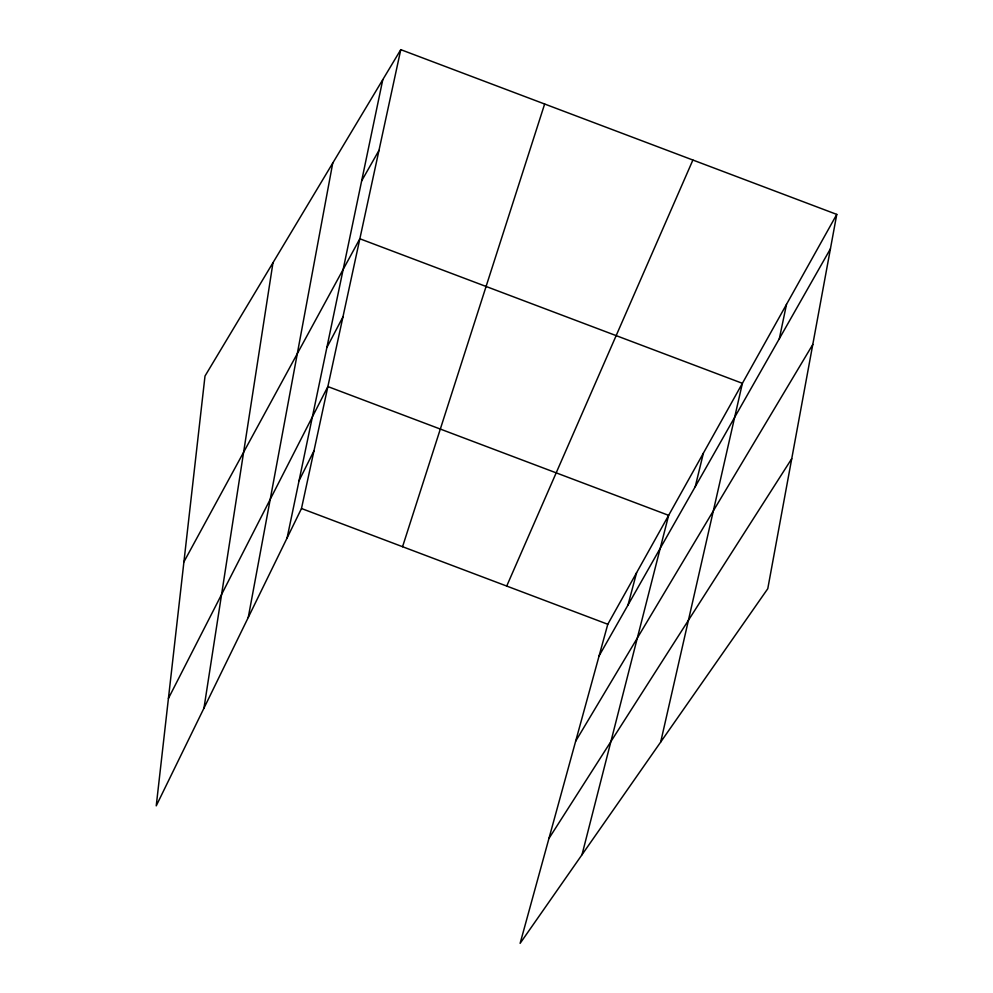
<?xml version="1.0" encoding="UTF-8"?>
<svg xmlns="http://www.w3.org/2000/svg" width="993" height="993" viewBox="0 0 993 993"><rect width="100%" height="100%" fill="white"/><g stroke="black" fill="none" stroke-linecap="round" stroke-linejoin="round"><path stroke-width="1.49" d="M203.975 708.108L272.988 262.686M836.764 214.401L767.775 588.7L520.121 943.35L607.79 624.262L836.764 214.401L400.775 49.65L205.005 376.037L156.236 805.844L301.487 508.515L400.775 49.65M248.25 617.509L332.742 163.075M287.101 537.97L382.789 79.639M779.331 338.7L786.506 304.379M660.693 742.044L742.392 383.323L359.851 238.767L183.916 561.877M695.237 486.694L703.392 453.143M582.01 854.737L668.637 515.342L327.876 386.575L168.413 698.451M628.01 605.01L636.587 572.7M402.562 546.721L544.648 104.017M506.715 586.069L692.891 160.034M299.054 480.711L313.974 450.797M326.871 347.5L342.945 316.941M361.651 180.875L378.978 150.39M599.102 655.864L830.433 248.784M575.655 741.225L812.795 344.472M548.943 838.464L791.731 458.704M301.487 508.515L607.79 624.262"/></g></svg>
